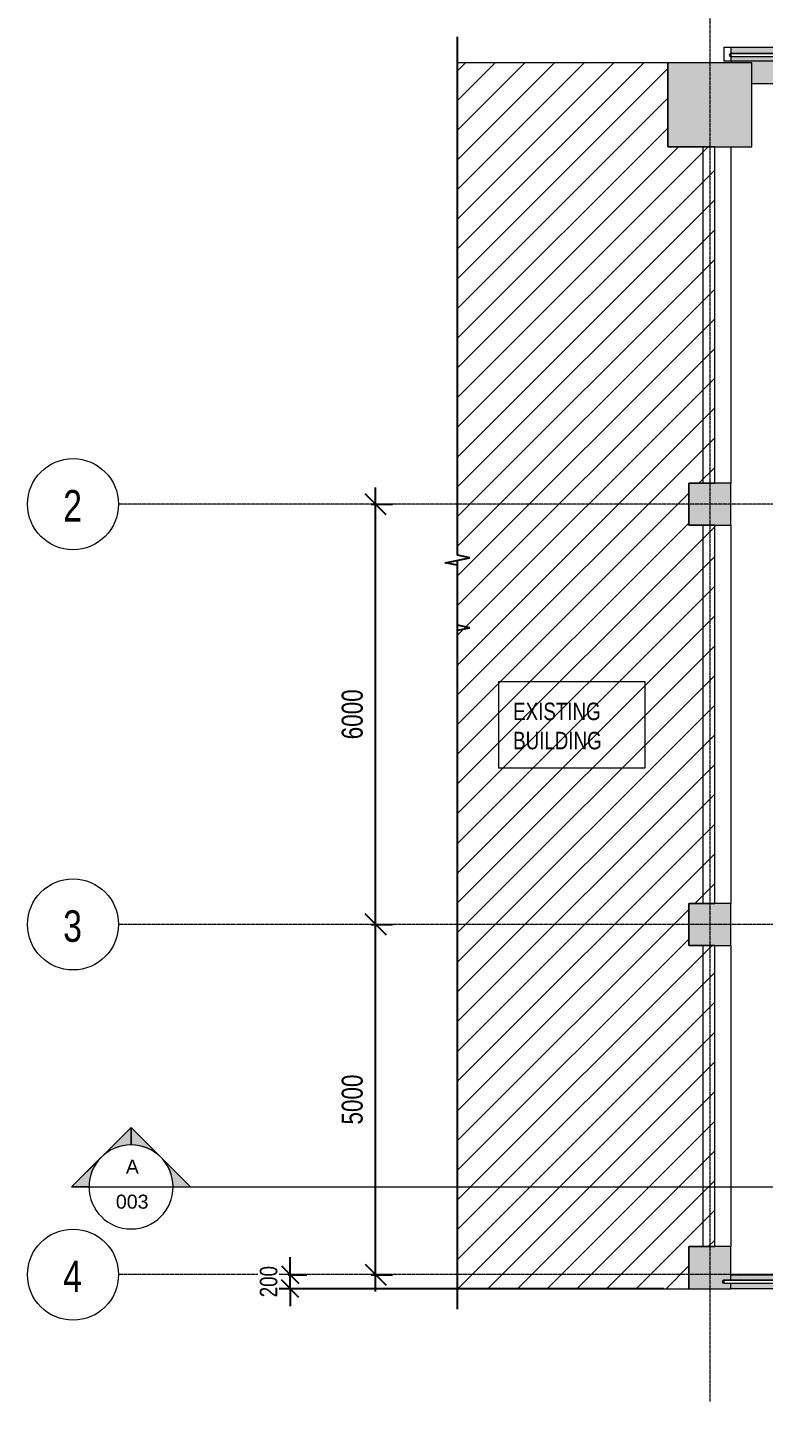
# Model space of a CAD drawing. Header units: millimetres. Extents: x -29259 to 87313, y -139821 to 46728.
# Drawn here: x 23187 to 33694, y -40847 to -21230 of the extents above; entities that cross this region are included whole.
import ezdxf

# ---------------------------------------------------------------- set-up
doc = ezdxf.new("R2010")
doc.units = ezdxf.units.MM
doc.linetypes.add('Grid Line', pattern=[22.225, 12.7, -3.175, 3.175, -3.175])
for name, color, linetype, lineweight in [('A-ANNO-DIMS', 211, 'Continuous', 9), ('A-DETL-GENF', 92, 'Continuous', 9), ('A-DETL-MEDM', 33, 'Continuous', 25), ('A-DETL-THIN', 151, 'Continuous', 9), ('A-FLOR', 192, 'Continuous', 9), ('A-FLOR-HRAL', 11, 'Continuous', 9), ('A-WALL', 113, 'Continuous', 18), ('G-ANNO-SYMB', 111, 'Continuous', 9), ('G-ANNO-TEXT', 231, 'Continuous', 9), ('S-BEAM', 12, 'Continuous', 9), ('S-COLS', 52, 'Continuous', 18), ('S-GRID', 8, 'Continuous', 9), ('S-GRID-IDEN', 1, 'Continuous', 9)]:
    doc.layers.add(name, color=color, linetype=linetype, lineweight=lineweight)
doc.styles.add('Arial_2', font='arial.ttf', dxfattribs={"height": 200})
doc.styles.add('Century Gothic', font='GOTHIC.TTF', dxfattribs={"width": 0.8, "height": 450})
doc.styles.add('Century Gothic_1', font='GOTHIC.TTF', dxfattribs={"width": 0.8, "height": 250})
doc.styles.add('Century Gothic_2', font='GOTHIC.TTF', dxfattribs={"width": 0.8, "height": 300})
doc.dimstyles.new('Diagonal_-_2_5mm_Century_Gothic__T', dxfattribs={"dimscale": 304.8, "dimtxt": 261.042067, "dimasz": 0.82021, "dimexe": 0.787402, "dimexo": 0.492126, "dimgap": 0.574147, "dimtad": 1, "dimdec": 0, "dimzin": 0, "dimdsep": 46, "dimtxsty": 'Century Gothic_1', "dimblk1": 'OBLIQUE', "dimblk2": 'OBLIQUE', "dimsah": 1, "dimcen": 0.09, "dimdle": 0.787402, "dimazin": 0, "dimtfac": 1, "dimtdec": 4, "dimtix": 1, "dimtmove": 0, "dimatfit": 3, "dimfxl": 1, "dimtvp": 1, "dimtfill": 1, "dimtolj": 1, "dimtzin": 0, "dimarcsym": 2})
doc.dimstyles.new('Diagonal_-_3mm_Century_Gothic', dxfattribs={"dimscale": 304.8, "dimtxt": 313.250481, "dimasz": 0.984252, "dimexe": 0.787402, "dimexo": 0.492126, "dimgap": 0.574147, "dimtad": 1, "dimdec": 0, "dimzin": 0, "dimdsep": 46, "dimtxsty": 'Century Gothic_2', "dimblk1": 'OBLIQUE', "dimblk2": 'OBLIQUE', "dimsah": 1, "dimcen": 0.09, "dimdle": 0.787402, "dimazin": 0, "dimtfac": 1, "dimtdec": 4, "dimtix": 1, "dimtmove": 0, "dimatfit": 3, "dimfxl": 1, "dimtvp": 1, "dimtfill": 1, "dimtolj": 1, "dimtzin": 0, "dimarcsym": 2})

# ---------------------------------------------------------------- blocks, each defined once
blk = doc.blocks.new('Roaster Building_ST_RVT2022_detached_rvt-2-TERRACE FLOOR PLAN')
at = {"layer": 'S-COLS', "lineweight": 5}
for points in [[(70, 16100), (600, 16100), (600, 17300), (-600, 17300), (-600, 16100), (-300, 16100)], [(30, 10700), (300, 10700), (300, 11300), (-300, 11300), (-300, 10700)], [(-300, 4700), (300, 4700), (300, 5300), (-300, 5300)], [(300, -200), (300, -121), (195, -121), (189, -118), (185, -115), (182, -111), (180, -106), (179, -100), (180, -95), (182, -89), (185, -85), (189, -82), (195, -80), (205, -79), (300, -79), (300, 400), (-300, 400), (-300, -200)]]:
    blk.add_hatch(color=10, dxfattribs=at).paths.add_polyline_path(points)
at = {"layer": 'A-FLOR', "color": 250}
blk.add_line((300, 17325), (300, 17300), dxfattribs=at)
at = {"layer": 'A-WALL', "color": 250, "lineweight": 9}
for p, q in [((300, 17525), (14300, 17525)), ((300, 17525), (300, 17434)), ((300, 17391), (300, 17325)), ((14100, 17325), (300, 17325)), ((300, 0), (5700, 0)), ((300, -79), (300, 0)), ((300, -200), (300, -121)), ((14100, -200), (300, -200))]:
    blk.add_line(p, q, dxfattribs=at)
at = {"layer": 'S-BEAM', "color": 250}
for p, q in [((-100, 16100), (-100, 11300)), ((-100, 10700), (-100, 5300)), ((-100, 4700), (-100, 400))]:
    blk.add_line(p, q, dxfattribs=at)
at = {"layer": 'S-COLS', "color": 255}
for p, q in [((600, 17300), (-600, 17300)), ((-600, 17300), (-600, 16100)), ((600, 16100), (600, 17300)), ((-600, 16100), (70, 16100)), ((70, 16100), (600, 16100)), ((70, 11300), (-300, 11300)), ((-300, 11300), (-300, 10700)), ((300, 11300), (70, 11300)), ((300, 10700), (300, 11300)), ((-300, 10700), (70, 10700)), ((70, 10700), (300, 10700)), ((70, 5300), (-300, 5300)), ((-300, 5300), (-300, 4700)), ((300, 5300), (70, 5300)), ((300, 4700), (300, 5300)), ((-300, 4700), (70, 4700)), ((70, 4700), (300, 4700)), ((70, 400), (-300, 400)), ((-300, 400), (-300, -200)), ((300, 400), (70, 400)), ((300, 0), (300, 400)), ((300, -79), (300, 0)), ((300, -200), (300, -121)), ((-300, -200), (300, -200))]:
    blk.add_line(p, q, dxfattribs=at)
blk = doc.blocks.new('Roaster Building_ST_RVT2022 _SST__rvt-2-TERRACE FLOOR PLAN')
at = {"layer": 'A-FLOR', "lineweight": 5}
blk.add_hatch(color=10, dxfattribs=at).paths.add_polyline_path([(5700, 17000), (5700, 17300), (6300, 17300), (6300, 17000), (13700, 17000), (13700, 17200), (14100, 17200), (14100, 17325), (300, 17325), (300, 17300), (600, 17300), (600, 17000), (4193, 17000)])
at = {"layer": 'A-WALL', "lineweight": 5}
h = blk.add_hatch(color=10, dxfattribs=at)
h.paths.add_polyline_path([(14300, 17325), (14300, 17525), (300, 17525), (300, 17434), (14221, 17433), (14221, 17325)])
h.paths.add_polyline_path([(13921, 17325), (14179, 17325), (14179, 17391), (300, 17391), (300, 17325), (13671, 17325)])
h = blk.add_hatch(color=10, dxfattribs=at)
h.paths.add_polyline_path([(13921, -200), (14100, -200), (14100, -121), (300, -121), (300, -200), (13671, -200)])
h.paths.add_polyline_path([(13921, -79), (14100, -79), (14100, 0), (300, 0), (300, -79), (13858, -79)])
at = {"layer": 'A-FLOR', "color": 255, "lineweight": 18}
blk.add_line((300, 17325), (300, 17300), dxfattribs=at)
at = {"layer": 'A-WALL', "color": 255}
for p, q in [((300, 17525), (14300, 17525)), ((300, 17525), (300, 17434)), ((300, 17391), (300, 17325)), ((14100, 17325), (300, 17325)), ((300, 0), (13700, 0)), ((300, -79), (300, 0)), ((300, -200), (300, -121)), ((14100, -200), (300, -200))]:
    blk.add_line(p, q, dxfattribs=at)
blk = doc.blocks.new('Railing - Dia 42_4mm-899830-TERRACE FLOOR PLAN')
at = {"layer": 'A-FLOR-HRAL'}
blk.add_arc((0, 0), 21.2, 360, 180, dxfattribs=at)
blk = doc.blocks.new('Railing - Railing-893118-TERRACE FLOOR PLAN')
at = {"rotation": 89.99999999999982}
blk.add_blockref('Railing - Dia 42_4mm-899830-TERRACE FLOOR PLAN', (200, -100), dxfattribs=at)
blk = doc.blocks.new('Top Rail Type - Top Rail_Internal_-893323-TERRACE FLOOR PLAN')
at = {"layer": 'A-FLOR-HRAL'}
for p, q in [((13437, -79), (200, -79)), ((200, -102), (200, -98)), ((200, -121), (13437, -121))]:
    blk.add_line(p, q, dxfattribs=at)
blk = doc.blocks.new('Top Rail Type - Top Rail_Internal_-V6-TERRACE FLOOR PLAN')
at = {"layer": 'A-FLOR-HRAL'}
for p, q in [((200, -79), (200, -121)), ((200, -79), (14179, -79)), ((200, -121), (14221, -121))]:
    blk.add_line(p, q, dxfattribs=at)
blk = doc.blocks.new('Railing - Railing-906723-TERRACE FLOOR PLAN')
at = {"rotation": 89.99999999999982}
blk.add_blockref('Railing - Dia 42_4mm-899830-TERRACE FLOOR PLAN', (300, 17412), dxfattribs=at)
blk = doc.blocks.new('Top Rail Type - Top Rail_Internal_-907092-TERRACE FLOOR PLAN')
at = {"layer": 'A-FLOR-HRAL'}
for p, q in [((14221, 17434), (300, 17434)), ((300, 17410), (300, 17415)), ((300, 17391), (14179, 17391))]:
    blk.add_line(p, q, dxfattribs=at)
blk = doc.blocks.new('Top Rail Type - Top Rail_Internal_-V7-TERRACE FLOOR PLAN')
at = {"layer": 'A-FLOR-HRAL'}
for p, q in [((300, 17434), (300, 17391)), ((300, 17434), (14221, 17434)), ((300, 17391), (14179, 17391))]:
    blk.add_line(p, q, dxfattribs=at)
blk = doc.blocks.new('M_Break Line - M_Break Line-675698-TERRACE FLOOR PLAN')
at = {"layer": 'A-DETL-MEDM'}
for p, q in [((-9692, 0), (-9400, 0)), ((-9400, 0), (-71, 0)), ((0, 0), (35, -175)), ((35, -175), (71, 0)), ((71, 0), (929, 0)), ((929, 0), (1000, 0)), ((1071, 0), (8100, 0)), ((8100, 0), (8474, 0))]:
    blk.add_line(p, q, dxfattribs=at)
blk = doc.blocks.new('M_Break Line - M_Break Line-735953-TERRACE FLOOR PLAN')
at = {"layer": 'A-DETL-MEDM'}
for p, q in [((-10400, 0), (-71, 0)), ((-71, 0), (-35, 175)), ((-35, 175), (35, -175)), ((35, -175), (71, 0)), ((71, 0), (7474, 0))]:
    blk.add_line(p, q, dxfattribs=at)
blk = doc.blocks.new('Grid - M_Grid Head - Circle-24584-TERRACE FLOOR PLAN')
at = {"layer": 'S-GRID-IDEN'}
blk.add_circle((0, 0), 6.5, dxfattribs=at)
blk = doc.blocks.new('Section - M_Section Head - Filled-1049-TERRACE FLOOR PLAN')
at = {"layer": 'G-ANNO-SYMB'}
h = blk.add_hatch(color=256, dxfattribs=at)
edge = h.paths.add_edge_path()
edge.add_line((-6, 8.49), (-6, 6))
edge.add_arc((-6, 0), 6, 90, 135)
edge.add_line((-10.24, 4.24), (-6, 8.49))
h = blk.add_hatch(color=256, dxfattribs=at)
edge = h.paths.add_edge_path()
edge.add_line((-6, 8.49), (-1.76, 4.24))
edge.add_arc((-6, 0), 6, 45, 90)
edge.add_line((-6, 6), (-6, 8.49))
h = blk.add_hatch(color=256, dxfattribs=at)
edge = h.paths.add_edge_path()
edge.add_line((-14.49, 0), (-10.24, 4.24))
edge.add_arc((-6, 0), 6, 135, 180)
edge.add_line((-12, 0), (-14.49, 0))
h = blk.add_hatch(color=256, dxfattribs=at)
edge = h.paths.add_edge_path()
edge.add_line((2.49, 0), (0, 0))
edge.add_arc((-6, 0), 6, 360, 405)
edge.add_line((-1.76, 4.24), (2.49, 0))
for p, q in [((-6, 8.49), (-14.49, 0)), ((-6, 8.49), (-10.24, 4.24)), ((-6, 8.49), (2.49, 0)), ((-6, 6), (-6, 8.49)), ((-6, 8.49), (-6, 6)), ((-1.76, 4.24), (-6, 8.49)), ((-10.24, 4.24), (-14.49, 0)), ((2.49, 0), (-1.76, 4.24)), ((-14.49, 0), (-12, 0)), ((0, 0), (2.49, 0)), ((-12, 0), (-14.49, 0)), ((0, 0), (2.49, 0))]:
    blk.add_line(p, q, dxfattribs=at)
for start, end in [(360, 180), (90, 135), (45, 90), (135, 180), (360, 45), (180, 360)]:
    blk.add_arc((-6, 0), 6, start, end, dxfattribs=at)
blk = doc.blocks.new('_Oblique')
at = {"color": 0, "linetype": 'ByBlock', "lineweight": -2}
blk.add_line((-0.5, -0.5), (0.5, 0.5), dxfattribs=at)
blk = doc.blocks.new('*D458')
at = {"layer": 'A-ANNO-DIMS', "color": 0, "lineweight": -2, "transparency": 16777216}
for p, q in [((28157, -39276), (28157, -33796)), ((28094, -34036), (28397, -34036)), ((28094, -39036), (28397, -39036))]:
    blk.add_line(p, q, dxfattribs=at)
at = {"layer": 'Defpoints', "color": 0, "transparency": 16777216}
for p in [(27944, -34036), (28157, -34036), (27944, -39036)]:
    blk.add_point(p, dxfattribs=at)
at = {"layer": 'A-ANNO-DIMS', "color": 0, "lineweight": -2, "transparency": 16777216, "xscale": 299.9999999999999, "yscale": 299.9999999999999, "zscale": 299.9999999999999}
for p, rotation in [((28157, -34036), 90), ((28157, -39036), 270)]:
    blk.add_blockref('_Oblique', p, dxfattribs=dict(at, rotation=rotation))
at = {"layer": 'A-ANNO-DIMS', "color": 0, "transparency": 16777216, "insert": (27824, -36536), "char_height": 300, "width": 883.07, "attachment_point": 5, "rotation": 90, "style": 'Century Gothic_2', "bg_fill": 3, "box_fill_scale": 1.1, "bg_fill_color": 256, "bg_fill_true_color": 13158600, "bg_fill_transparency": 0}
blk.add_mtext('\\A1;5000', dxfattribs=at)
blk = doc.blocks.new('*D459')
at = {"layer": 'A-ANNO-DIMS', "color": 0, "lineweight": -2, "transparency": 16777216}
for p, q in [((28157, -34276), (28157, -27796)), ((28094, -28036), (28397, -28036)), ((28094, -34036), (28397, -34036))]:
    blk.add_line(p, q, dxfattribs=at)
at = {"layer": 'Defpoints', "color": 0, "transparency": 16777216}
for p in [(27944, -28036), (28157, -28036), (27944, -34036)]:
    blk.add_point(p, dxfattribs=at)
at = {"layer": 'A-ANNO-DIMS', "color": 0, "lineweight": -2, "transparency": 16777216, "xscale": 299.9999999999999, "yscale": 299.9999999999999, "zscale": 299.9999999999999}
for p, rotation in [((28157, -28036), 90), ((28157, -34036), 270)]:
    blk.add_blockref('_Oblique', p, dxfattribs=dict(at, rotation=rotation))
at = {"layer": 'A-ANNO-DIMS', "color": 0, "transparency": 16777216, "insert": (27824, -31036), "char_height": 300, "width": 883.07, "attachment_point": 5, "rotation": 90, "style": 'Century Gothic_2', "bg_fill": 3, "box_fill_scale": 1.1, "bg_fill_color": 256, "bg_fill_true_color": 13158600, "bg_fill_transparency": 0}
blk.add_mtext('\\A1;6000', dxfattribs=at)
blk = doc.blocks.new('*D460')
at = {"layer": 'A-ANNO-DIMS', "color": 0, "lineweight": -2, "transparency": 16777216}
for p, q in [((26936, -39036), (26936, -38786)), ((26910, -39036), (27176, -39036)), ((26936, -39236), (26936, -39036)), ((32272, -39236), (26696, -39236)), ((26936, -39236), (26936, -39486))]:
    blk.add_line(p, q, dxfattribs=at)
at = {"layer": 'Defpoints', "color": 0, "transparency": 16777216}
for p in [(26936, -39036), (32422, -39236)]:
    blk.add_point(p, dxfattribs=at)
at = {"layer": 'A-ANNO-DIMS', "color": 0, "lineweight": -2, "transparency": 16777216, "xscale": 250, "yscale": 250, "zscale": 250}
for p, rotation in [((26936, -39036), 270), ((26936, -39236), 90)]:
    blk.add_blockref('_Oblique', p, dxfattribs=dict(at, rotation=rotation))
at = {"layer": 'A-ANNO-DIMS', "color": 0, "transparency": 16777216, "insert": (26630, -39136), "char_height": 250, "width": 551.92, "attachment_point": 5, "rotation": 90, "style": 'Century Gothic_1', "bg_fill": 3, "box_fill_scale": 1.1, "bg_fill_color": 256, "bg_fill_true_color": 13158600, "bg_fill_transparency": 0}
blk.add_mtext('\\A1;200', dxfattribs=at)
at = {"layer": 'Defpoints', "color": 0, "transparency": 16777216}
blk.add_point((26760, -39036), dxfattribs=at)

msp = doc.modelspace()

# ---------------------------------------------------------------- hatches: boundary and pattern name
at = {"layer": 'A-DETL-GENF'}
h = msp.add_hatch(dxfattribs=at)
h.set_pattern_fill('FP_4', color=254, style=0, pattern_type=2)
h.set_pattern_definition([(45, (32926.62, -39035.9), (-212.132, 212.132), [])])
h.paths.add_polyline_path([(32626.6, -39236), (32626.6, -38635.9), (32996.6, -38635.9), (32996.6, -34335.9), (32626.6, -34335.9), (32626.6, -33735.9), (32996.6, -33735.9), (32996.6, -28336), (32626.6, -28336), (32626.6, -27736), (32996.6, -27736), (32996.6, -22936), (32326.6, -22936), (32326.6, -21736), (29326.6, -21736), (29326.6, -28765.2), (29501.7, -28800.6), (29326.6, -28836), (29326.6, -39236), (31133.7, -39236)])

# ---------------------------------------------------------------- linework, layer by layer
at = {"layer": 'A-DETL-THIN'}
for p, q in [((32326.6, -21736), (29326.6, -21736)), ((32326.6, -22936), (32326.6, -21736)), ((32996.6, -22936), (32326.6, -22936)), ((32996.6, -27736), (32996.6, -22936)), ((32626.6, -28336), (32626.6, -27736)), ((32626.6, -27736), (32996.6, -27736)), ((32996.6, -28336), (32626.6, -28336)), ((32996.6, -33735.9), (32996.6, -28336)), ((32626.6, -34335.9), (32626.6, -33735.9)), ((32626.6, -33735.9), (32996.6, -33735.9)), ((32996.6, -34335.9), (32626.6, -34335.9)), ((32996.6, -38635.9), (32996.6, -34335.9)), ((32626.6, -39236), (32626.6, -38635.9)), ((32626.6, -38635.9), (32996.6, -38635.9)), ((29326.6, -39236), (32626.6, -39236))]:
    msp.add_line(p, q, dxfattribs=at)
at = {"layer": 'A-FLOR'}
for p, q in [((38626.6, -22036), (33526.6, -22036)), ((33226.6, -22936), (33226.6, -27736)), ((33226.6, -28336), (33226.6, -33735.9)), ((33226.6, -34335.9), (33226.6, -38635.9))]:
    msp.add_line(p, q, dxfattribs=at)
at = {"layer": 'A-WALL', "lineweight": 9}
for p, q in [((33126.6, -21511), (47226.6, -21511)), ((33126.6, -21511), (33126.6, -21711)), ((47026.6, -21711), (33126.6, -21711)), ((33226.6, -39036), (38626.6, -39036)), ((33226.6, -39114.8), (33226.6, -39036)), ((33226.6, -39236), (33226.6, -39157.2)), ((38626.6, -39236), (33226.6, -39236))]:
    msp.add_line(p, q, dxfattribs=at)
at = {"layer": 'G-ANNO-SYMB'}
for p, q in [((24065.4, -37783.6), (25265.4, -37783.6)), ((25265.4, -37783.6), (52964.7, -37783.6))]:
    msp.add_line(p, q, dxfattribs=at)
at = {"layer": 'G-ANNO-TEXT', "color": 250, "flags": 128}
msp.add_lwpolyline([(29916.7, -30565.2), (32000.7, -30565.2), (32000.7, -31805.6), (29916.7, -31805.6)], close=True, dxfattribs=at)
at = {"layer": 'S-GRID', "linetype": 'Grid Line'}
for p, q in [((32926.6, -15573.3), (32926.6, -40847)), ((53373.2, -28036), (24486.9, -28036)), ((53373.2, -34035.9), (24486.9, -34035.9)), ((53373.2, -39035.9), (24486.9, -39035.9))]:
    msp.add_line(p, q, dxfattribs=at)

# ---------------------------------------------------------------- block references
at = {"color": 10, "lineweight": 5}
for name in ['Roaster Building_ST_RVT2022_detached_rvt-2-TERRACE FLOOR PLAN', 'Roaster Building_ST_RVT2022 _SST__rvt-2-TERRACE FLOOR PLAN']:
    msp.add_blockref(name, (32926.6, -39035.9), dxfattribs=at)
at = {"layer": 'A-DETL-GENF', "rotation": 89.9999999999999}
for name, p in [('M_Break Line - M_Break Line-735953-TERRACE FLOOR PLAN', (29326.6, -28836)), ('M_Break Line - M_Break Line-675698-TERRACE FLOOR PLAN', (29326.6, -29836))]:
    msp.add_blockref(name, p, dxfattribs=at)
at = {"layer": 'A-FLOR-HRAL'}
for name in ['Railing - Railing-906723-TERRACE FLOOR PLAN', 'Top Rail Type - Top Rail_Internal_-907092-TERRACE FLOOR PLAN', 'Top Rail Type - Top Rail_Internal_-V7-TERRACE FLOOR PLAN', 'Railing - Railing-893118-TERRACE FLOOR PLAN', 'Top Rail Type - Top Rail_Internal_-V6-TERRACE FLOOR PLAN', 'Top Rail Type - Top Rail_Internal_-893323-TERRACE FLOOR PLAN']:
    msp.add_blockref(name, (32926.6, -39035.9), dxfattribs=at)
at = {"layer": 'G-ANNO-SYMB', "xscale": 99.99999999999993, "yscale": 99.99999999999993, "zscale": 99.99999999999993}
msp.add_blockref('Section - M_Section Head - Filled-1049-TERRACE FLOOR PLAN', (25265.4, -37783.6), dxfattribs=at)
at = {"layer": 'S-GRID-IDEN', "xscale": 99.99999999999993, "yscale": 99.99999999999993, "zscale": 99.99999999999993, "rotation": 90}
for p in [(23836.9, -28036), (23836.9, -34035.9), (23836.9, -39035.9)]:
    msp.add_blockref('Grid - M_Grid Head - Circle-24584-TERRACE FLOOR PLAN', p, dxfattribs=at)

# ---------------------------------------------------------------- texts
at = {"layer": 'G-ANNO-SYMB', "char_height": 200, "attachment_point": 1, "style": 'Arial_2'}
for s, insert, width in [('A', (24590.6, -37394.7), 232.489), ('003', (24448.6, -37893.6), 577.215)]:
    msp.add_mtext(s, dxfattribs=dict(at, insert=insert, width=width))
at = {"layer": 'G-ANNO-TEXT', "color": 7, "char_height": 250, "attachment_point": 1, "style": 'Century Gothic_2'}
for s, insert, width in [('EXISTING ', (30119.9, -30868.9), 1513.586), ('BUILDING', (30119.9, -31285.7), 1552.067)]:
    msp.add_mtext(s, dxfattribs=dict(at, insert=insert, width=width))

# ---------------------------------------------------------------- next in the draw order: texts
at = {"layer": 'S-GRID-IDEN', "char_height": 450, "width": 339.915, "attachment_point": 1, "style": 'Century Gothic', "bg_fill": 3, "box_fill_scale": 1.25, "bg_fill_color": 256, "bg_fill_true_color": 13158600, "bg_fill_transparency": 0}
for s, insert in [('2', (23696.7, -27834)), ('3', (23696.7, -33833.9)), ('4', (23696.7, -38833.9))]:
    msp.add_mtext(s, dxfattribs=dict(at, insert=insert))

# ---------------------------------------------------------------- next in the draw order: dimensions: what is measured, and where the dimension line sits
at = {"layer": 'A-ANNO-DIMS'}
dim = msp.add_linear_dim(base=(28156.5, -34035.9), p1=(27944.4, -39035.9), p2=(27944.4, -34035.9), angle=90, dimstyle='Diagonal_-_3mm_Century_Gothic', override={"dimpost": '<>', "dimfxl": 5000}, dxfattribs=at)
dim.commit()
dim.dimension.update_dxf_attribs({"geometry": '*D458', "text_midpoint": (27824, -36535.9)})

# ---------------------------------------------------------------- next in the draw order: dimensions: what is measured, and where the dimension line sits
for base, p1, p2, dimstyle, override, picture, middle in [((28156.5, -28036), (27944.4, -34035.9), (27944.4, -28036), 'Diagonal_-_3mm_Century_Gothic', {"dimpost": '<>', "dimfxl": 5999.899995}, '*D459', (27824, -31036)), ((26936.4, -39035.9), (32421.8, -39236), (26759.6, -39035.9), 'Diagonal_-_2_5mm_Century_Gothic__T', {"dimpost": '<>', "dimfxl": 5665.769116}, '*D460', (26630.1, -39135.9))]:
    dim = msp.add_linear_dim(base=base, p1=p1, p2=p2, angle=90, dimstyle=dimstyle, override=override, dxfattribs=at)
    dim.commit()
    dim.dimension.update_dxf_attribs({"geometry": picture, "text_midpoint": middle})

doc.saveas('drawing.dxf')
